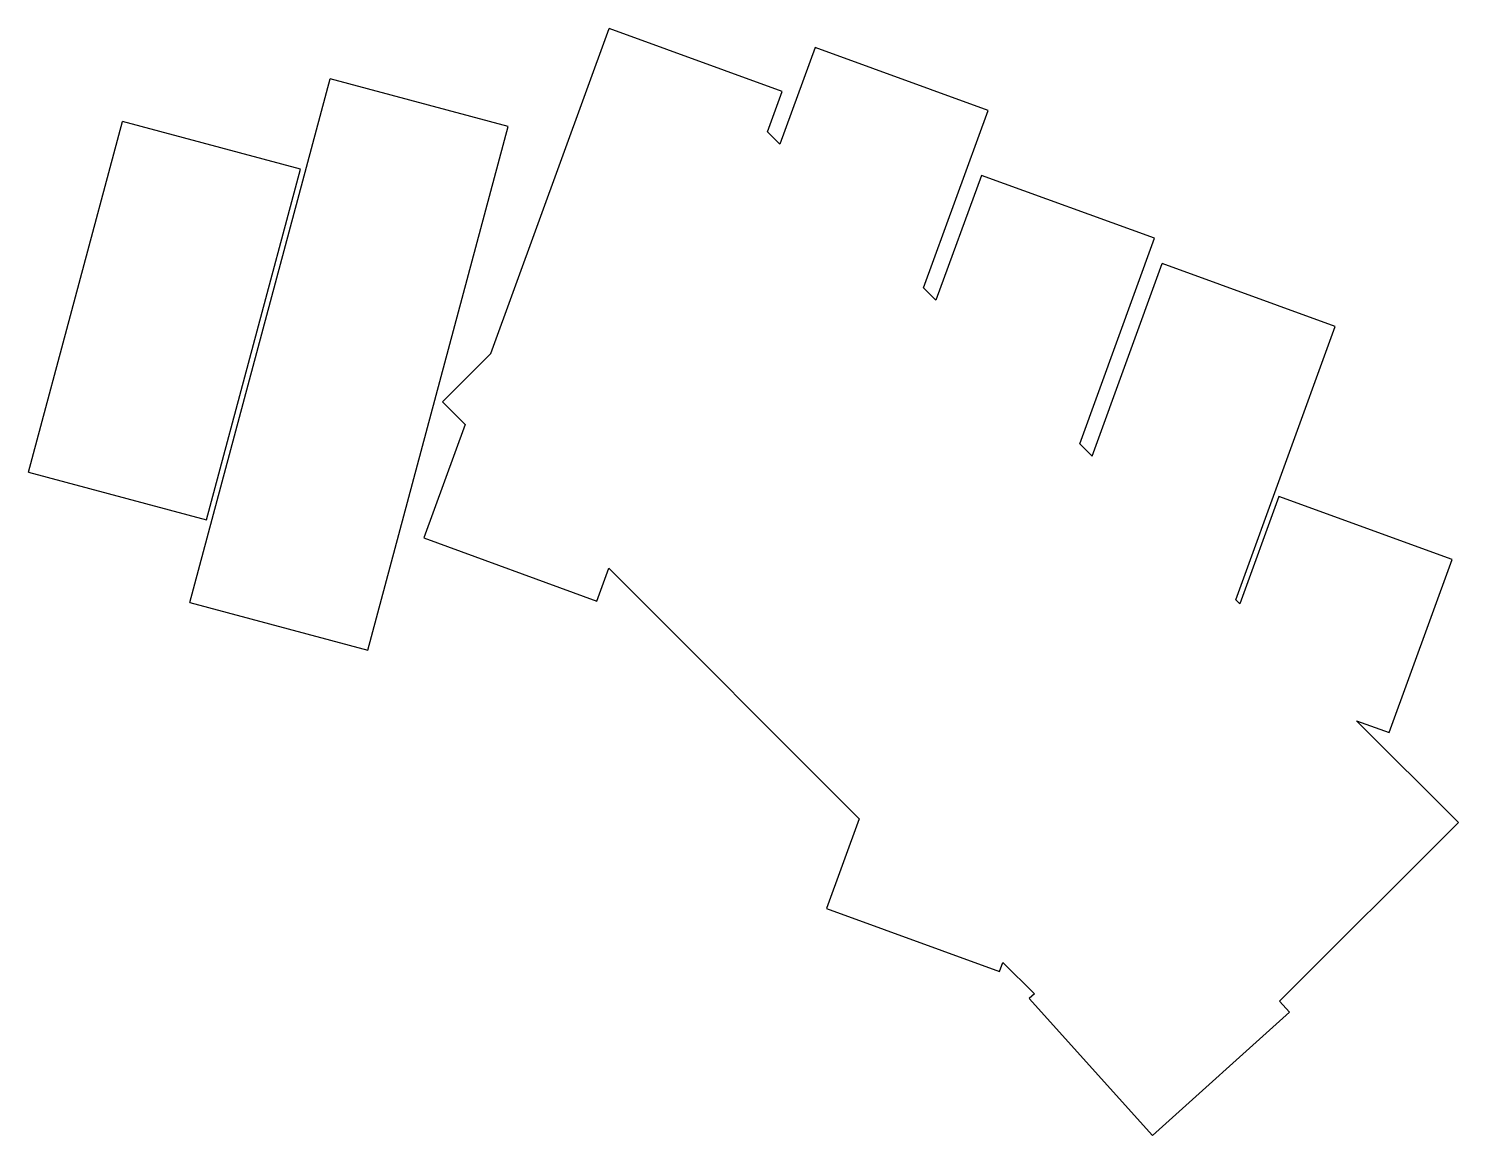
# Model space of a CAD drawing. Header units: millimetres. Extents: x -26 to 110, y -57 to 48.
import ezdxf

# ---------------------------------------------------------------- set-up
doc = ezdxf.new("R2010")
doc.units = ezdxf.units.MM

msp = doc.modelspace()

# ---------------------------------------------------------------- linework, layer by layer
for p, q in [((17.89, 17.47), (29.12, 48.34)), ((45.57, 42.36), (29.12, 48.34)), ((48.69, 46.54), (45.35, 37.37)), ((65.13, 40.56), (48.69, 46.54)), ((-10.72, -6.19), (2.61, 43.56)), ((19.52, 39.03), (2.61, 43.56)), ((44.18, 38.54), (45.57, 42.36)), ((-26.03, 6.2), (-17.1, 39.52)), ((-0.2, 34.99), (-17.1, 39.52)), ((59, 23.72), (65.13, 40.56)), ((6.19, -10.72), (19.52, 39.03)), ((45.35, 37.37), (44.18, 38.54)), ((-9.13, 1.67), (-0.2, 34.99)), ((64.49, 34.4), (60.17, 22.55)), ((80.93, 28.42), (64.49, 34.4)), ((73.83, 8.9), (80.93, 28.42)), ((75, 7.72), (81.66, 26.03)), ((98.1, 20.04), (81.66, 26.03)), ((60.17, 22.55), (59, 23.72)), ((88.65, -5.93), (98.1, 20.04)), ((17.89, 17.47), (13.29, 12.87)), ((13.29, 12.87), (15.43, 10.72)), ((15.43, 10.72), (11.51, -0.05)), ((75, 7.72), (73.83, 8.9)), ((-26.03, 6.2), (-9.13, 1.67)), ((92.76, 3.9), (89.04, -6.32)), ((109.2, -2.09), (92.76, 3.9)), ((11.51, -0.05), (27.95, -6.04)), ((103.22, -18.53), (109.2, -2.09)), ((27.95, -6.04), (29.09, -2.93)), ((29.09, -2.93), (52.88, -26.73)), ((-10.72, -6.19), (6.19, -10.72)), ((89.04, -6.32), (88.65, -5.93)), ((100.13, -17.41), (103.22, -18.53)), ((109.81, -27.08), (100.13, -17.41)), ((52.88, -26.73), (49.77, -35.26)), ((92.82, -44.07), (109.81, -27.08)), ((49.77, -35.26), (66.22, -41.25)), ((66.22, -41.25), (66.54, -40.38)), ((66.54, -40.38), (69.52, -43.36)), ((69.52, -43.36), (69.03, -43.8)), ((69.03, -43.8), (80.74, -56.81)), ((93.75, -45.1), (92.82, -44.07)), ((80.74, -56.81), (93.75, -45.1))]:
    msp.add_line(p, q)

doc.saveas('drawing.dxf')
